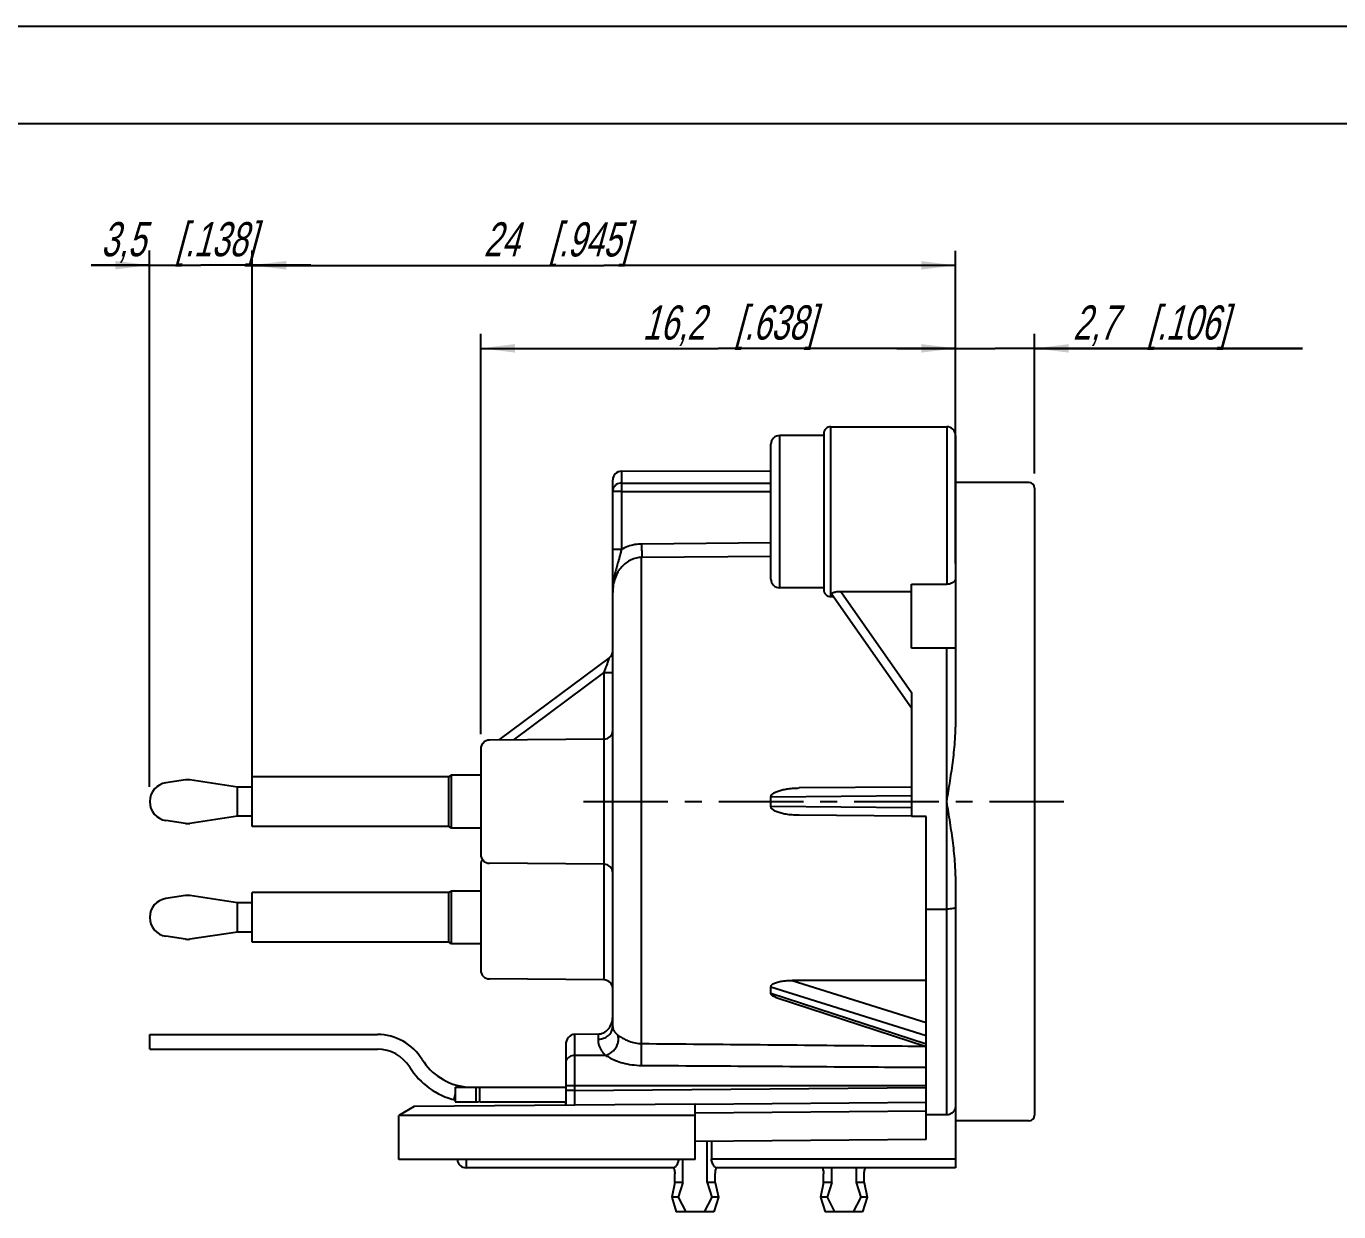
# Model space of a CAD drawing. Header units: millimetres. Extents: x 0 to 420, y 0 to 297.
# Drawn here: x 151.3 to 285.6, y 175.6 to 297 of the extents above; entities that cross this region are included whole.
import ezdxf

# ---------------------------------------------------------------- set-up
doc = ezdxf.new("R2010")
doc.units = ezdxf.units.MM
doc.header["$LTSCALE"] = 23.1
doc.linetypes.add('CENTER', pattern=[0.6, 0.375, -0.075, 0.075, -0.075])
doc.layers.get('0').update_dxf_attribs({"linetype": 'CONTINUOUS'})
for name, color, linetype in [('AUSFORMSCHRAEGEN', 7, 'CONTINUOUS'), ('BEZUGSACHSEN', 7, 'CONTINUOUS'), ('DEFAULT_1', 7, 'CENTER'), ('FASEN', 7, 'CONTINUOUS'), ('RUNDUNGEN', 7, 'CONTINUOUS'), ('ZEICHNUNGSBEMASSUNGEN', 7, 'CONTINUOUS')]:
    doc.layers.add(name, color=color, linetype=linetype)
doc.styles.get("Standard").update_dxf_attribs({"font": 'txt', "width": 0.7})
doc.dimstyles.new('DIMSTYLE_3', dxfattribs={"dimtxt": 3.5, "dimasz": 3.5, "dimexe": 0.18, "dimexo": 0.0625, "dimgap": 0.09, "dimtad": 1, "dimdec": 4, "dimlfac": 0.333333, "dimdsep": 46, "dimtxsty": 'STANDARD', "dimblk": '_FILLED', "dimblk1": '_FILLED', "dimblk2": '_FILLED', "dimcen": 0.09, "dimclrt": 5, "dimadec": 0, "dimazin": 0, "dimtp": 0.2, "dimtm": 0.2, "dimtfac": 1, "dimtdec": 4, "dimtofl": 0, "dimtmove": 0, "dimatfit": 3, "dimldrblk": '_FILLED', "dimfxl": 1, "dimtolj": 1, "dimarcsym": 0})
doc.dimstyles.new('DIMSTYLE_4', dxfattribs={"dimtxt": 3.5, "dimasz": 3.5, "dimexe": 0.18, "dimexo": 0.0625, "dimgap": 0.09, "dimtad": 1, "dimdec": 4, "dimlfac": 0.333333, "dimdsep": 46, "dimtxsty": 'STANDARD', "dimblk": '_FILLED', "dimblk1": '_FILLED', "dimblk2": '_FILLED', "dimcen": 0.09, "dimclrt": 5, "dimadec": 0, "dimazin": 0, "dimtp": 0.1, "dimtm": 0.1, "dimtfac": 1, "dimtdec": 4, "dimtofl": 0, "dimtmove": 0, "dimatfit": 3, "dimldrblk": '_FILLED', "dimfxl": 1, "dimtolj": 1, "dimarcsym": 0})
doc.dimstyles.new('DIMSTYLE_5', dxfattribs={"dimtxt": 3.5, "dimasz": 3.5, "dimexe": 0.18, "dimexo": 0.0625, "dimgap": 0.09, "dimtad": 1, "dimdec": 3, "dimlfac": 0.333333, "dimdsep": 46, "dimtxsty": 'STANDARD', "dimblk": '_FILLED', "dimblk1": '_FILLED', "dimblk2": '_FILLED', "dimcen": 0.09, "dimclrt": 5, "dimadec": 0, "dimazin": 0, "dimtp": 0.1, "dimtm": 0.1, "dimtfac": 1, "dimtdec": 3, "dimtofl": 0, "dimtmove": 0, "dimatfit": 3, "dimldrblk": '_FILLED', "dimfxl": 1, "dimtolj": 1, "dimarcsym": 0})

# ---------------------------------------------------------------- blocks, each defined once
blk = doc.blocks.new('_FILLED')
at = {"color": 0, "linetype": 'BYBLOCK'}
blk.add_solid([(0, 0), (-1, 0.125), (-1, -0.125)], dxfattribs=at)
blk = doc.blocks.new('*D12')
at = {"layer": 'ZEICHNUNGSBEMASSUNGEN', "color": 2, "linetype": 'CONTINUOUS'}
for p, q in [((197.79, 224.49), (197.79, 265.51)), ((246.39, 241.99), (246.39, 265.51)), ((197.79, 264.01), (222.09, 264.01)), ((246.39, 264.01), (222.09, 264.01))]:
    blk.add_line(p, q, dxfattribs=at)
at = {"layer": 'ZEICHNUNGSBEMASSUNGEN', "color": 2, "linetype": 'CONTINUOUS', "xscale": 3.5, "yscale": 3.5, "zscale": 3.5, "rotation": 180}
blk.add_blockref('_FILLED', (197.79, 264.01), dxfattribs=at)
at = {"layer": 'ZEICHNUNGSBEMASSUNGEN', "color": 2, "linetype": 'CONTINUOUS', "xscale": 3.5, "yscale": 3.5, "zscale": 3.5}
blk.add_blockref('_FILLED', (246.39, 264.01), dxfattribs=at)
at = {"layer": 'ZEICHNUNGSBEMASSUNGEN', "color": 5, "linetype": 'CONTINUOUS', "insert": (223.19, 268.41), "char_height": 3.5, "width": 26, "attachment_point": 2, "line_spacing_factor": 0.9}
blk.add_mtext('\\Q15.0;16,2{\\Ftxt.shx;\\W1.000000;\\H3.500000; }[.638]', dxfattribs=at)
blk = doc.blocks.new('*D13')
at = {"layer": 'ZEICHNUNGSBEMASSUNGEN', "color": 2, "linetype": 'CONTINUOUS'}
for p, q in [((174.39, 219.09), (174.39, 274.01)), ((246.39, 241.99), (246.39, 274.01)), ((174.39, 272.51), (210.39, 272.51)), ((246.39, 272.51), (210.39, 272.51))]:
    blk.add_line(p, q, dxfattribs=at)
at = {"layer": 'ZEICHNUNGSBEMASSUNGEN', "color": 2, "linetype": 'CONTINUOUS', "xscale": 3.5, "yscale": 3.5, "zscale": 3.5, "rotation": 180}
blk.add_blockref('_FILLED', (174.39, 272.51), dxfattribs=at)
at = {"layer": 'ZEICHNUNGSBEMASSUNGEN', "color": 2, "linetype": 'CONTINUOUS', "xscale": 3.5, "yscale": 3.5, "zscale": 3.5}
blk.add_blockref('_FILLED', (246.39, 272.51), dxfattribs=at)
at = {"layer": 'ZEICHNUNGSBEMASSUNGEN', "color": 5, "linetype": 'CONTINUOUS', "insert": (205.55, 276.92), "char_height": 3.5, "width": 22, "attachment_point": 2, "line_spacing_factor": 0.9}
blk.add_mtext('\\Q15.0;24{\\Ftxt.shx;\\W1.000000;\\H3.500000; }[.945]', dxfattribs=at)
blk = doc.blocks.new('*D14')
at = {"layer": 'ZEICHNUNGSBEMASSUNGEN', "color": 2, "linetype": 'CONTINUOUS'}
for p, q in [((163.89, 219.09), (163.89, 274.03)), ((174.39, 219.09), (174.39, 274.03)), ((163.89, 272.53), (157.89, 272.53)), ((157.89, 272.53), (169.14, 272.53)), ((180.39, 272.53), (169.14, 272.53)), ((174.39, 272.53), (180.39, 272.53))]:
    blk.add_line(p, q, dxfattribs=at)
at = {"layer": 'ZEICHNUNGSBEMASSUNGEN', "color": 2, "linetype": 'CONTINUOUS', "xscale": 3.5, "yscale": 3.5, "zscale": 3.5}
blk.add_blockref('_FILLED', (163.89, 272.53), dxfattribs=at)
at = {"layer": 'ZEICHNUNGSBEMASSUNGEN', "color": 2, "linetype": 'CONTINUOUS', "xscale": 3.5, "yscale": 3.5, "zscale": 3.5, "rotation": 180}
blk.add_blockref('_FILLED', (174.39, 272.53), dxfattribs=at)
at = {"layer": 'ZEICHNUNGSBEMASSUNGEN', "color": 5, "linetype": 'CONTINUOUS', "insert": (166.83, 276.94), "char_height": 3.5, "width": 22.75, "attachment_point": 2, "line_spacing_factor": 0.9}
blk.add_mtext('\\Q15.0;3,5{\\Ftxt.shx;\\W1.000000;\\H3.500000; }[.138]', dxfattribs=at)
blk = doc.blocks.new('*D15')
at = {"layer": 'ZEICHNUNGSBEMASSUNGEN', "color": 2, "linetype": 'CONTINUOUS'}
for p, q in [((246.39, 253.86), (246.39, 265.51)), ((254.49, 251.19), (254.49, 265.51)), ((246.39, 264.01), (240.39, 264.01)), ((240.39, 264.01), (250.44, 264.01)), ((281.91, 264.01), (250.44, 264.01)), ((254.49, 264.01), (281.91, 264.01))]:
    blk.add_line(p, q, dxfattribs=at)
at = {"layer": 'ZEICHNUNGSBEMASSUNGEN', "color": 2, "linetype": 'CONTINUOUS', "xscale": 3.5, "yscale": 3.5, "zscale": 3.5}
blk.add_blockref('_FILLED', (246.39, 264.01), dxfattribs=at)
at = {"layer": 'ZEICHNUNGSBEMASSUNGEN', "color": 2, "linetype": 'CONTINUOUS', "xscale": 3.5, "yscale": 3.5, "zscale": 3.5, "rotation": 180}
blk.add_blockref('_FILLED', (254.49, 264.01), dxfattribs=at)
at = {"layer": 'ZEICHNUNGSBEMASSUNGEN', "color": 5, "linetype": 'CONTINUOUS', "insert": (258.41, 268.41), "char_height": 3.5, "width": 23.5, "attachment_point": 1, "line_spacing_factor": 0.9}
blk.add_mtext('\\Q15.0;2,7{\\Ftxt.shx;\\W1.000000;\\H3.500000; }[.106]', dxfattribs=at)

msp = doc.modelspace()

# ---------------------------------------------------------------- linework, layer by layer
at = {"color": 7, "linetype": 'CONTINUOUS'}
for p, q in [((0, 297), (420, 297)), ((410, 287), (12.5, 287)), ((233.64454, 255.98639), (245.49454, 255.98639)), ((232.89454, 255.08639), (228.39454, 255.08639)), ((253.89454, 250.28639), (246.39454, 250.28639)), ((254.49454, 249.68639), (254.49454, 185.48639)), ((232.89454, 239.48639), (228.39454, 239.48639)), ((241.89454, 233.29211), (241.89454, 239.8448)), ((233.64454, 238.58639), (233.87949, 238.58639)), ((167.5715, 219.81972), (165.5563, 219.5167)), ((172.89454, 219.08639), (168.01758, 219.81972)), ((172.89454, 216.08639), (172.89454, 219.08639)), ((174.39454, 219.08639), (172.89454, 219.08639)), ((194.53474, 220.13639), (174.39454, 220.13639)), ((174.39454, 215.03679), (174.39454, 220.136)), ((194.79454, 220.28639), (194.53474, 220.13639)), ((194.53474, 215.03639), (194.53474, 220.13639)), ((194.79454, 214.88639), (194.79454, 220.28639)), ((197.79454, 220.28639), (194.79454, 220.28639)), ((167.5715, 215.35307), (165.5563, 215.65608)), ((172.89454, 216.08639), (168.01758, 215.35307)), ((174.39454, 216.08639), (172.89454, 216.08639)), ((194.53474, 215.03639), (174.39454, 215.03639)), ((194.79454, 214.88639), (194.53474, 215.03639)), ((243.39454, 216.0733), (241.89454, 216.0733)), ((243.39454, 206.58821), (243.39454, 216.0733)), ((197.79454, 214.88639), (194.79454, 214.88639)), ((194.53474, 208.28639), (174.39454, 208.28639)), ((174.39454, 203.18679), (174.39454, 208.286)), ((194.79454, 208.43639), (194.53474, 208.28639)), ((194.53474, 203.18639), (194.53474, 208.28639)), ((194.79454, 203.03639), (194.79454, 208.43639)), ((197.79454, 208.43639), (194.79454, 208.43639)), ((167.5715, 207.96972), (165.5563, 207.6667)), ((172.89454, 207.23639), (168.01758, 207.96972)), ((172.89454, 204.23639), (172.89454, 207.23639)), ((174.39454, 207.23639), (172.89454, 207.23639)), ((167.5715, 203.50307), (165.5563, 203.80608)), ((172.89454, 204.23639), (168.01758, 203.50307)), ((174.39454, 204.23639), (172.89454, 204.23639)), ((194.53474, 203.18639), (174.39454, 203.18639)), ((194.79454, 203.03639), (194.53474, 203.18639)), ((197.79454, 203.03639), (194.79454, 203.03639)), ((163.89454, 192.23639), (163.89454, 193.73639)), ((163.89454, 192.23639), (187.20125, 192.23639)), ((195.17217, 188.33639), (195.17217, 186.83639)), ((197.29936, 188.33639), (197.29936, 186.83639)), ((197.67293, 188.33639), (197.67293, 186.83639)), ((195.17217, 186.83639), (197.56396, 186.83639)), ((197.67293, 186.83639), (206.49454, 186.83639)), ((253.89454, 184.88639), (246.39454, 184.88639)), ((217.64883, 178.58639), (217.33698, 177.08639)), ((218.48081, 178.58639), (217.64883, 178.58639)), ((218.48081, 178.58639), (217.99629, 177.08639)), ((221.80026, 178.58639), (220.96828, 178.58639)), ((220.96828, 178.58639), (221.4528, 177.08639)), ((221.80026, 178.58639), (222.11211, 177.08639)), ((232.88883, 178.58639), (232.57698, 177.08639)), ((233.72081, 178.58639), (232.88883, 178.58639)), ((233.72081, 178.58639), (233.23629, 177.08639)), ((237.04026, 178.58639), (236.20828, 178.58639)), ((236.20828, 178.58639), (236.6928, 177.08639)), ((237.04026, 178.58639), (237.35211, 177.08639)), ((217.99629, 177.08639), (217.33698, 177.08639)), ((217.33698, 177.08639), (217.80626, 175.58639)), ((217.99629, 177.08639), (218.77883, 175.58639)), ((221.4528, 177.08639), (220.67026, 175.58639)), ((222.11211, 177.08639), (221.4528, 177.08639)), ((222.11211, 177.08639), (221.64283, 175.58639)), ((233.23629, 177.08639), (232.57698, 177.08639)), ((232.57698, 177.08639), (233.04626, 175.58639)), ((233.23629, 177.08639), (234.01883, 175.58639)), ((236.6928, 177.08639), (235.91026, 175.58639)), ((237.35211, 177.08639), (236.6928, 177.08639)), ((237.35211, 177.08639), (236.88283, 175.58639)), ((221.64283, 175.58639), (217.80626, 175.58639)), ((236.88283, 175.58639), (233.04626, 175.58639))]:
    msp.add_line(p, q, dxfattribs=at)
at = {"color": 3, "linetype": 'CONTINUOUS'}
for p, q in [((163.89454, 193.73639), (187.20125, 193.73639)), ((195.17217, 188.33639), (206.49454, 188.33639))]:
    msp.add_line(p, q, dxfattribs=at)
at = {"color": 9, "linetype": 'CONTINUOUS'}
for p, q in [((195.39454, 188.52692), (195.34535, 188.33639)), ((195.17217, 187.66566), (195.01954, 187.07455))]:
    msp.add_line(p, q, dxfattribs=at)
at = {"color": 7, "linetype": 'CONTINUOUS'}
for centre, radius, start, end in [((253.89454, 249.68639), 0.6, 0, 90), ((165.84655, 217.58639), 1.95201, 98.5512281, 261.4487719), ((167.79454, 218.33639), 1.5, 81.4487719, 98.5512281), ((167.79454, 216.83639), 1.5, 261.4487719, 278.5512281), ((165.84655, 205.73639), 1.95201, 98.5512281, 261.4487719), ((167.79454, 206.48639), 1.5, 81.4487719, 98.5512281), ((167.79454, 204.98639), 1.5, 261.4487719, 278.5512281), ((187.20125, 188.33639), 3.9, 31.7568639, 90), ((196.89454, 194.33639), 7.5, 211.7568639, 256.718709), ((253.89454, 185.48639), 0.6, 270, 360)]:
    msp.add_arc(centre, radius, start, end, dxfattribs=at)
at = {"color": 3, "linetype": 'CONTINUOUS'}
for centre, radius, start, end in [((187.20125, 188.33639), 5.4, 31.7568639, 90), ((196.89454, 194.33639), 6, 211.7568639, 262.8400216)]:
    msp.add_arc(centre, radius, start, end, dxfattribs=at)
at = {"layer": 'AUSFORMSCHRAEGEN', "color": 7, "linetype": 'CONTINUOUS'}
for p, q in [((212.19297, 251.43194), (227.49454, 251.45864)), ((210.4024, 223.99642), (198.68669, 223.89418)), ((210.4024, 211.17637), (198.68669, 211.27861)), ((210.4024, 199.32637), (198.68669, 199.42861)), ((243.39454, 182.99296), (219.72454, 182.78639)), ((220.96828, 178.58639), (220.96828, 182.79725)), ((218.48081, 178.58639), (218.48081, 180.95389)), ((233.72081, 178.58639), (233.72081, 180.08639)), ((236.20828, 180.08639), (236.20828, 178.58639))]:
    msp.add_line(p, q, dxfattribs=at)
at = {"layer": 'BEZUGSACHSEN', "color": 7, "linetype": 'CONTINUOUS'}
for p, q in [((219.72454, 185.45389), (189.39454, 185.45389)), ((189.39454, 180.95418), (189.39454, 185.45367)), ((219.72454, 180.95389), (219.72454, 182.78639)), ((219.72454, 180.95389), (189.39454, 180.95389))]:
    msp.add_line(p, q, dxfattribs=at)
at = {"layer": 'DEFAULT_1', "color": 7, "linetype": 'CENTER'}
msp.add_line((208.29454, 217.58639), (257.49454, 217.58639), dxfattribs=at)
at = {"layer": 'FASEN', "color": 7, "linetype": 'CONTINUOUS'}
for p, q in [((206.49454, 186.50313), (206.49454, 186.83639)), ((190.97731, 186.36771), (189.39454, 185.4539)), ((219.72454, 186.61858), (190.97731, 186.36771))]:
    msp.add_line(p, q, dxfattribs=at)
at = {"layer": 'RUNDUNGEN', "color": 9, "linetype": 'CONTINUOUS'}
for p, q in [((233.64454, 238.58639), (233.64454, 255.98639)), ((245.49454, 255.98639), (245.49454, 239.8448)), ((228.39454, 239.48639), (228.39454, 255.08639)), ((212.19297, 251.43194), (212.19297, 250.21902)), ((212.19297, 250.21902), (227.49454, 250.20875)), ((212.18669, 249.35127), (211.29454, 249.35127)), ((212.18669, 249.35127), (212.18667, 243.40384)), ((212.18669, 249.35127), (227.49454, 249.34195)), ((212.18667, 243.40402), (211.29454, 243.40403)), ((227.49454, 244.08563), (214.25726, 243.97367)), ((214.26119, 192.81548), (214.2612, 242.59221)), ((227.49454, 242.70541), (214.2612, 242.59221)), ((234.63724, 239.12), (241.89454, 228.75549)), ((246.39454, 233.29211), (241.89454, 233.29211)), ((245.49454, 185.51101), (245.49454, 233.29211)), ((210.4024, 230.80608), (201.14659, 223.91565)), ((210.4024, 230.80608), (210.4024, 199.32637)), ((210.4024, 230.80608), (211.29454, 230.80608)), ((227.49454, 218.07855), (241.89454, 218.20535)), ((241.89454, 216.96743), (227.49454, 217.09423)), ((229.65266, 199.27699), (243.39454, 194.96121)), ((227.49454, 198.63509), (243.39454, 193.64169)), ((243.39454, 192.7489), (227.49454, 197.93884)), ((207.39454, 193.74936), (207.39454, 188.01096)), ((209.79454, 193.78201), (209.79454, 193.25577)), ((210.57252, 191.60413), (207.39454, 191.60408)), ((243.40779, 188.48639), (206.49454, 188.48639)), ((207.39454, 188.01096), (243.39455, 188.32521)), ((207.39454, 188.01104), (206.49454, 188.01104)), ((207.39454, 188.01096), (207.38669, 186.51091)), ((219.72454, 185.71905), (243.39454, 185.92561)), ((246.39454, 180.98639), (221.41467, 180.98639))]:
    msp.add_line(p, q, dxfattribs=at)
at = {"layer": 'RUNDUNGEN', "color": 7, "linetype": 'CONTINUOUS'}
for p, q in [((227.49454, 240.38639), (227.49454, 254.18639)), ((232.89454, 255.23639), (232.89454, 239.33639)), ((246.39454, 255.08626), (246.39454, 225.20545)), ((211.29454, 194.55481), (211.29454, 250.53194)), ((241.89454, 239.8448), (245.49454, 239.8448)), ((233.73205, 238.84364), (241.89454, 227.18639)), ((234.63724, 239.12), (241.89454, 239.12)), ((210.93197, 232.31648), (199.62949, 223.90241)), ((241.89454, 228.75549), (241.89454, 216.0733)), ((197.79454, 222.9941), (197.79454, 212.17868)), ((241.89454, 219.08639), (230.40305, 218.98611)), ((227.49454, 217.09423), (227.49454, 218.07855)), ((241.89454, 216.08639), (230.40305, 216.18668)), ((197.79454, 211.14408), (197.79454, 200.32885)), ((246.39454, 209.96734), (246.39454, 180.08639)), ((243.39454, 206.58821), (245.49454, 206.58821)), ((243.39454, 182.99296), (243.39454, 206.58821)), ((243.39454, 199.25744), (229.65266, 199.27699)), ((227.49454, 197.93884), (227.49454, 198.63509)), ((228.03615, 197.5266), (243.39454, 192.51359)), ((209.79454, 193.78201), (207.39454, 193.74936)), ((206.49454, 192.69788), (206.49454, 186.50313)), ((219.72454, 186.61858), (243.39454, 186.82515)), ((219.72454, 182.78639), (219.72454, 186.61858)), ((245.49454, 185.51101), (243.39454, 185.51827)), ((221.41467, 182.80114), (221.41467, 180.98639)), ((217.55085, 180.08639), (196.29454, 180.08639)), ((246.39454, 180.08639), (221.89824, 180.08639)), ((217.64883, 178.58639), (217.64883, 179.48639)), ((221.80026, 178.58639), (221.80026, 179.48639)), ((232.88883, 178.58639), (232.88883, 179.48639)), ((237.04026, 178.58639), (237.04026, 179.48639))]:
    msp.add_line(p, q, dxfattribs=at)
for centre, radius, start, end in [((233.64454, 255.23639), 0.75, 90, 180.0000311), ((245.49454, 255.08639), 0.9, 0, 90), ((228.39454, 254.18639), 0.9, 90, 180.000028), ((212.19454, 250.53194), 0.9, 90.1000001, 180.0000514), ((228.39454, 240.38639), 0.9, 179.999972, 270), ((233.64454, 239.33639), 0.75, 179.9999689, 270), ((210.39454, 233.03839), 0.9, 306.6659376, 0.0005059), ((210.39454, 224.89639), 0.9, 270.4999811, 359.9978275), ((198.69454, 222.99421), 0.9, 90.5000025, 180.0002123), ((198.69454, 212.17857), 0.9, 179.99972, 269.4999967), ((198.69454, 211.14419), 0.9, 144.8914819, 179.9997029), ((210.39454, 210.2764), 0.9, 0.0021112, 89.5000184), ((198.69454, 200.32857), 0.9, 179.9999968, 269.5), ((210.39454, 198.4264), 0.9, 0.0023695, 89.5000206), ((196.29454, 180.98639), 0.9, 182.0777521, 270)]:
    msp.add_arc(centre, radius, start, end, dxfattribs=at)
for centre, major_axis, start_param, end_param in [((209.79454, 195.51406), (0.0705, 1.7311), 3.188612359, 4.759408686), ((207.39454, 192.71013), (0.0423, 1.03866), 0.047019706, 1.617816033)]:
    msp.add_ellipse(centre, major_axis=major_axis, ratio=0.865545503, start_param=start_param, end_param=end_param, dxfattribs=at)
at = {"layer": 'RUNDUNGEN', "color": 9, "linetype": 'CONTINUOUS'}
for points, knots in [([(212.19297, 250.21902), (212.10027, 250.21886), (211.91341, 250.19052), (211.65952, 250.06684), (211.4561, 249.8722), (211.32482, 249.62571), (211.29454, 249.44214), (211.29454, 249.35127)], [0, 0, 0, 0, 0.201350428, 0.403344051, 0.604284471, 0.802633757, 1, 1, 1, 1]), ([(212.19297, 250.21902), (212.19166, 250.17837), (212.19016, 250.07093), (212.18829, 249.87768), (212.18712, 249.62909), (212.18675, 249.44726), (212.18669, 249.35127)], [0, 0, 0, 0, 0.140616925, 0.371405688, 0.668156128, 1, 1, 1, 1]), ([(212.1866, 243.4038), (212.15867, 243.28019), (212.10175, 243.04402), (212.01157, 242.70546), (211.92161, 242.38982), (211.83347, 242.09046), (211.7493, 241.8048), (211.67263, 241.53663), (211.60551, 241.28888), (211.54843, 241.0628), (211.50104, 240.85856), (211.46223, 240.67506), (211.43052, 240.51), (211.40455, 240.36054), (211.38309, 240.22367), (211.36518, 240.09628), (211.35014, 239.97628), (211.33767, 239.86357), (211.32756, 239.75941), (211.31948, 239.66391), (211.31296, 239.57487), (211.30756, 239.48824), (211.30296, 239.39937), (211.29917, 239.30556), (211.29641, 239.20829), (211.29486, 239.11383), (211.29457, 239.05266), (211.29457, 239.02397)], [0, 0, 0, 0, 0.084740881, 0.162425337, 0.234274845, 0.304208017, 0.371103317, 0.433417831, 0.490715805, 0.542737448, 0.589332185, 0.630916158, 0.668146386, 0.701718556, 0.732355737, 0.760788775, 0.787736288, 0.813228246, 0.836610756, 0.857714716, 0.877317996, 0.896307851, 0.915755358, 0.936823396, 0.959093963, 0.980818612, 1, 1, 1, 1]), ([(214.25726, 243.97367), (214.01957, 243.97161), (213.54044, 243.92618), (212.83993, 243.73435), (212.39837, 243.52625), (212.18667, 243.40384)], [0, 0, 0, 0, 0.328778108, 0.661773371, 1, 1, 1, 1]), ([(214.25726, 243.97367), (214.25848, 243.82942), (214.26048, 243.5532), (214.26225, 243.16847), (214.26257, 242.85222), (214.26189, 242.66795), (214.26096, 242.59218)], [0, 0, 0, 0, 0.313247702, 0.599855354, 0.835450289, 1, 1, 1, 1]), ([(214.2612, 242.59222), (214.0756, 242.59078), (213.70002, 242.54739), (213.15732, 242.36156), (212.64981, 242.05698), (212.19582, 241.63785), (211.81325, 241.11052), (211.52057, 240.48518), (211.33559, 239.77869), (211.29454, 239.2794), (211.29454, 239.02401)], [0, 0, 0, 0, 0.108221441, 0.218469195, 0.332067065, 0.450837028, 0.576324714, 0.709565384, 0.851087716, 1, 1, 1, 1]), ([(210.93197, 232.31648), (210.93992, 232.32213), (210.89977, 232.24593), (210.8961, 232.19451), (210.826, 232.0176), (210.7567, 231.80889), (210.65446, 231.52224), (210.53563, 231.18342), (210.44873, 230.93723), (210.4024, 230.80608)], [0, 0, 0, 0, 0.018275709, 0.076153202, 0.177982334, 0.323705005, 0.511512802, 0.739294494, 1, 1, 1, 1]), ([(209.79454, 193.25577), (209.95049, 193.25577), (210.26049, 193.29766), (210.68271, 193.48158), (211.02188, 193.77108), (211.2429, 194.14028), (211.29454, 194.41878), (211.29454, 194.55481)], [0, 0, 0, 0, 0.213420207, 0.421911358, 0.622168834, 0.813837835, 1, 1, 1, 1]), ([(210.57256, 191.60411), (210.71819, 191.64326), (211.00532, 191.76892), (211.37637, 192.06104), (211.66934, 192.43518), (211.85561, 192.85648), (211.91656, 193.28575), (211.86341, 193.56196), (211.81327, 193.68315)], [0, 0, 0, 0, 0.168403634, 0.344910853, 0.522509384, 0.693873731, 0.853532137, 1, 1, 1, 1]), ([(211.29454, 194.55481), (211.29454, 194.4431), (211.34073, 194.21463), (211.53361, 193.91595), (211.71352, 193.75636), (211.81322, 193.68312)], [0, 0, 0, 0, 0.319307924, 0.646368184, 1, 1, 1, 1]), ([(211.81322, 193.68312), (211.906, 193.61499), (212.1242, 193.46312), (212.51159, 193.23942), (213.0091, 193.02296), (213.60382, 192.8602), (214.0376, 192.81753), (214.26119, 192.81549)], [0, 0, 0, 0, 0.13083893, 0.301958699, 0.507629451, 0.745844006, 1, 1, 1, 1]), ([(209.79454, 193.25577), (209.79455, 193.04661), (209.85976, 192.628), (210.14219, 192.06195), (210.41933, 191.74663), (210.57252, 191.60413)], [0, 0, 0, 0, 0.334825, 0.665079421, 1, 1, 1, 1]), ([(214.24417, 190.57623), (214.2464, 190.7352), (214.25048, 191.06938), (214.25544, 191.57334), (214.25918, 192.06167), (214.26116, 192.4739), (214.26151, 192.71636), (214.26096, 192.81548)], [0, 0, 0, 0, 0.212980414, 0.447729191, 0.675187813, 0.867200368, 1, 1, 1, 1]), ([(214.26119, 192.81548), (218.30931, 192.77766), (226.39561, 192.70161), (236.07992, 192.60939), (241.71612, 192.55524), (243.31414, 192.53986)], [0, 0, 0, 0, 0.418006874, 0.83498875, 1, 1, 1, 1]), ([(207.39454, 191.60408), (207.30097, 191.60408), (207.11497, 191.57895), (206.86164, 191.46859), (206.65813, 191.29489), (206.52553, 191.07337), (206.49454, 190.90628), (206.49454, 190.82466)], [0, 0, 0, 0, 0.21342737, 0.421922388, 0.622179187, 0.813843855, 1, 1, 1, 1]), ([(210.57247, 191.60413), (210.71076, 191.51331), (211.04007, 191.32064), (211.62625, 191.05211), (212.37658, 190.8043), (213.26705, 190.62452), (213.91101, 190.57846), (214.24417, 190.57623)], [0, 0, 0, 0, 0.128552752, 0.295931173, 0.50007017, 0.74113512, 1, 1, 1, 1]), ([(214.24417, 190.57623), (218.29311, 190.54967), (226.38099, 190.49623), (236.09777, 190.43117), (241.76562, 190.39287), (243.39454, 190.38183)], [0, 0, 0, 0, 0.416694976, 0.832360101, 1, 1, 1, 1]), ([(196.28667, 180.95389), (196.28655, 180.87186), (196.2857, 180.70511), (196.29231, 180.47954), (196.27874, 180.27), (196.30938, 180.17865), (196.27984, 180.08639), (196.29454, 180.08639)], [0, 0, 0, 0, 0.283127806, 0.572299123, 0.801793249, 0.949153546, 1, 1, 1, 1])]:
    msp.add_open_spline(points, degree=3, knots=knots, dxfattribs=at)
at = {"layer": 'RUNDUNGEN', "color": 7, "linetype": 'CONTINUOUS'}
for points, knots in [([(246.39454, 240.48617), (246.39454, 240.40252), (246.34312, 240.22258), (246.13729, 240.01222), (245.84123, 239.87596), (245.61308, 239.8448), (245.49454, 239.8448)], [0, 0, 0, 0, 0.20694236, 0.43925756, 0.706764739, 1, 1, 1, 1]), ([(233.73205, 238.84364), (233.71991, 238.86098), (233.71956, 238.92547), (233.81342, 238.98428), (233.94317, 239.039), (234.13244, 239.08298), (234.36812, 239.11338), (234.54285, 239.12), (234.63724, 239.12)], [0, 0, 0, 0, 0.062297978, 0.156597746, 0.299256929, 0.486499395, 0.722087164, 1, 1, 1, 1]), ([(245.49454, 217.58639), (245.55309, 217.93929), (245.67072, 218.64831), (245.84248, 219.71352), (246.00376, 220.77742), (246.14789, 221.83405), (246.27041, 222.90073), (246.36506, 224.02311), (246.39454, 224.79802), (246.39454, 225.20545)], [0, 0, 0, 0, 0.139737129, 0.280754342, 0.421477543, 0.560067846, 0.697315099, 0.840845156, 1, 1, 1, 1]), ([(227.49454, 218.07855), (227.49454, 218.12341), (227.51887, 218.21658), (227.60653, 218.33384), (227.72699, 218.4358), (227.87441, 218.5265), (228.04485, 218.60782), (228.23338, 218.6799), (228.43588, 218.7432), (228.65226, 218.79901), (228.8856, 218.84843), (229.13968, 218.89185), (229.41708, 218.9288), (229.72039, 218.95832), (230.05191, 218.97893), (230.2827, 218.98506), (230.40305, 218.98611)], [0, 0, 0, 0, 0.042039393, 0.08673362, 0.135383613, 0.189183919, 0.248528832, 0.312124529, 0.37818911, 0.447261053, 0.521471879, 0.601663797, 0.688773019, 0.78368826, 0.887204926, 1, 1, 1, 1]), ([(230.40305, 216.18668), (230.27451, 216.1878), (230.02861, 216.19463), (229.67623, 216.21782), (229.35536, 216.25107), (229.06309, 216.29272), (228.79621, 216.34182), (228.55125, 216.39818), (228.32502, 216.46237), (228.11634, 216.53549), (227.92679, 216.61873), (227.75989, 216.71355), (227.6218, 216.82214), (227.52196, 216.94743), (227.49454, 217.04739), (227.49454, 217.09423)], [0, 0, 0, 0, 0.120480447, 0.23049518, 0.330920479, 0.422758938, 0.507127368, 0.58518042, 0.65826518, 0.72743463, 0.792272265, 0.852065933, 0.906889634, 0.956098436, 1, 1, 1, 1]), ([(246.39454, 209.96734), (246.39454, 210.37406), (246.36515, 211.14811), (246.27064, 212.26977), (246.14816, 213.33659), (246.004, 214.39371), (245.84266, 215.45814), (245.67081, 216.52391), (245.55312, 217.23331), (245.49454, 217.58639)], [0, 0, 0, 0, 0.15887863, 0.302348944, 0.439647351, 0.578300964, 0.719096912, 0.860189013, 1, 1, 1, 1]), ([(246.39454, 206.73651), (246.39454, 206.70713), (246.27951, 206.65756), (246.11013, 206.62506), (245.82096, 206.59376), (245.61018, 206.58821), (245.49454, 206.58821)], [0, 0, 0, 0, 0.094926122, 0.30985279, 0.626342547, 1, 1, 1, 1]), ([(227.49454, 198.63509), (227.49454, 198.67604), (227.52669, 198.76676), (227.63538, 198.87251), (227.78664, 198.96507), (227.97343, 199.0447), (228.189, 199.11256), (228.42932, 199.16907), (228.6945, 199.21485), (228.98726, 199.24968), (229.30972, 199.27219), (229.53498, 199.27716), (229.65266, 199.27699)], [0, 0, 0, 0, 0.052008434, 0.115186796, 0.189538731, 0.27632161, 0.372389988, 0.476266568, 0.589629012, 0.713979239, 0.850544569, 1, 1, 1, 1]), ([(228.03614, 197.5266), (228.01316, 197.53411), (227.92581, 197.56401), (227.78652, 197.62125), (227.63554, 197.71024), (227.52708, 197.81139), (227.49454, 197.89932), (227.49454, 197.93884)], [0, 0, 0, 0, 0.101400147, 0.387303049, 0.630413542, 0.834143238, 1, 1, 1, 1]), ([(246.39454, 186.47788), (246.39454, 186.37432), (246.36397, 186.1686), (246.2313, 185.89308), (246.02717, 185.67729), (245.77358, 185.54124), (245.58612, 185.51069), (245.49454, 185.51101)], [0, 0, 0, 0, 0.21252374, 0.41941281, 0.618362153, 0.812057285, 1, 1, 1, 1]), ([(217.492, 180.08639), (217.51235, 180.08639), (217.53269, 180.03985), (217.54943, 180.00184), (217.55684, 179.98436)], [0, 0, 0, 0, 0.516223141, 1, 1, 1, 1]), ([(218.03389, 180.95385), (218.03187, 180.89147), (218.01475, 180.75459), (217.95037, 180.5568), (217.85475, 180.37391), (217.74847, 180.22724), (217.65239, 180.12941), (217.58037, 180.08639), (217.55085, 180.08639)], [0, 0, 0, 0, 0.180280431, 0.395888507, 0.597623434, 0.775530732, 0.914653947, 1, 1, 1, 1]), ([(221.71195, 180.22023), (221.67211, 180.26657), (221.59434, 180.37391), (221.49872, 180.5568), (221.43096, 180.76497), (221.41467, 180.91318), (221.41467, 180.98639)], [0, 0, 0, 0, 0.220488273, 0.470507165, 0.737719656, 1, 1, 1, 1]), ([(221.89824, 180.08639), (221.86871, 180.08639), (221.7967, 180.12941), (221.7431, 180.18398), (221.71195, 180.22023)], [0, 0, 0, 0, 0.380212638, 1, 1, 1, 1]), ([(221.80026, 179.48639), (221.80026, 179.56308), (221.81145, 179.70449), (221.85389, 179.8984), (221.89913, 180.00044), (221.92849, 180.06752), (221.93682, 180.07653)], [0, 0, 0, 0, 0.378900865, 0.708216656, 0.939692216, 1, 1, 1, 1]), ([(232.732, 180.08639), (232.75235, 180.08639), (232.77269, 180.03985), (232.78943, 180.00184), (232.79684, 179.98436)], [0, 0, 0, 0, 0.516223141, 1, 1, 1, 1]), ([(237.04026, 179.48639), (237.04026, 179.56308), (237.05145, 179.70449), (237.09389, 179.8984), (237.13913, 180.00044), (237.16849, 180.06752), (237.17682, 180.07653)], [0, 0, 0, 0, 0.378900865, 0.708216656, 0.939692216, 1, 1, 1, 1]), ([(217.55684, 179.98436), (217.56764, 179.95891), (217.59945, 179.87896), (217.63763, 179.70449), (217.64883, 179.56308), (217.64883, 179.48639)], [0, 0, 0, 0, 0.162327187, 0.551839186, 1, 1, 1, 1]), ([(232.79684, 179.98436), (232.80764, 179.95891), (232.83945, 179.87896), (232.87763, 179.70449), (232.88883, 179.56308), (232.88883, 179.48639)], [0, 0, 0, 0, 0.162327187, 0.551839186, 1, 1, 1, 1])]:
    msp.add_open_spline(points, degree=3, knots=knots, dxfattribs=at)

# ---------------------------------------------------------------- dimensions: what is measured, and where the dimension line sits
at = {"layer": 'ZEICHNUNGSBEMASSUNGEN', "color": 2, "linetype": 'CONTINUOUS'}
for base, p1, p2, dimstyle, picture, middle in [((163.89454, 272.5328), (174.39454, 219.08639), (163.89454, 219.08639), 'DIMSTYLE_4', '*D14', (164.70599, 275.18866)), ((174.39454, 272.5107), (246.39454, 241.98617), (174.39454, 219.08639), 'DIMSTYLE_3', '*D13', (203.79873, 275.16656)), ((197.79454, 264.00718), (246.39454, 241.98617), (197.79454, 224.49421), 'DIMSTYLE_3', '*D12', (220.43881, 266.66305))]:
    dim = msp.add_linear_dim(base=base, p1=p1, p2=p2, angle=180, dimstyle=dimstyle, dxfattribs=at)
    dim.commit()
    dim.dimension.update_dxf_attribs({"geometry": picture, "text_midpoint": middle, "dimtype": 160})
dim = msp.add_linear_dim(base=(254.49454, 264.00718), p1=(246.39454, 253.85804), p2=(254.49454, 251.18639), dimstyle='DIMSTYLE_5', dxfattribs=at)
dim.commit()
dim.dimension.update_dxf_attribs({"geometry": '*D15', "text_midpoint": (270.15727, 266.66305), "dimtype": 160})

doc.saveas('drawing.dxf')
